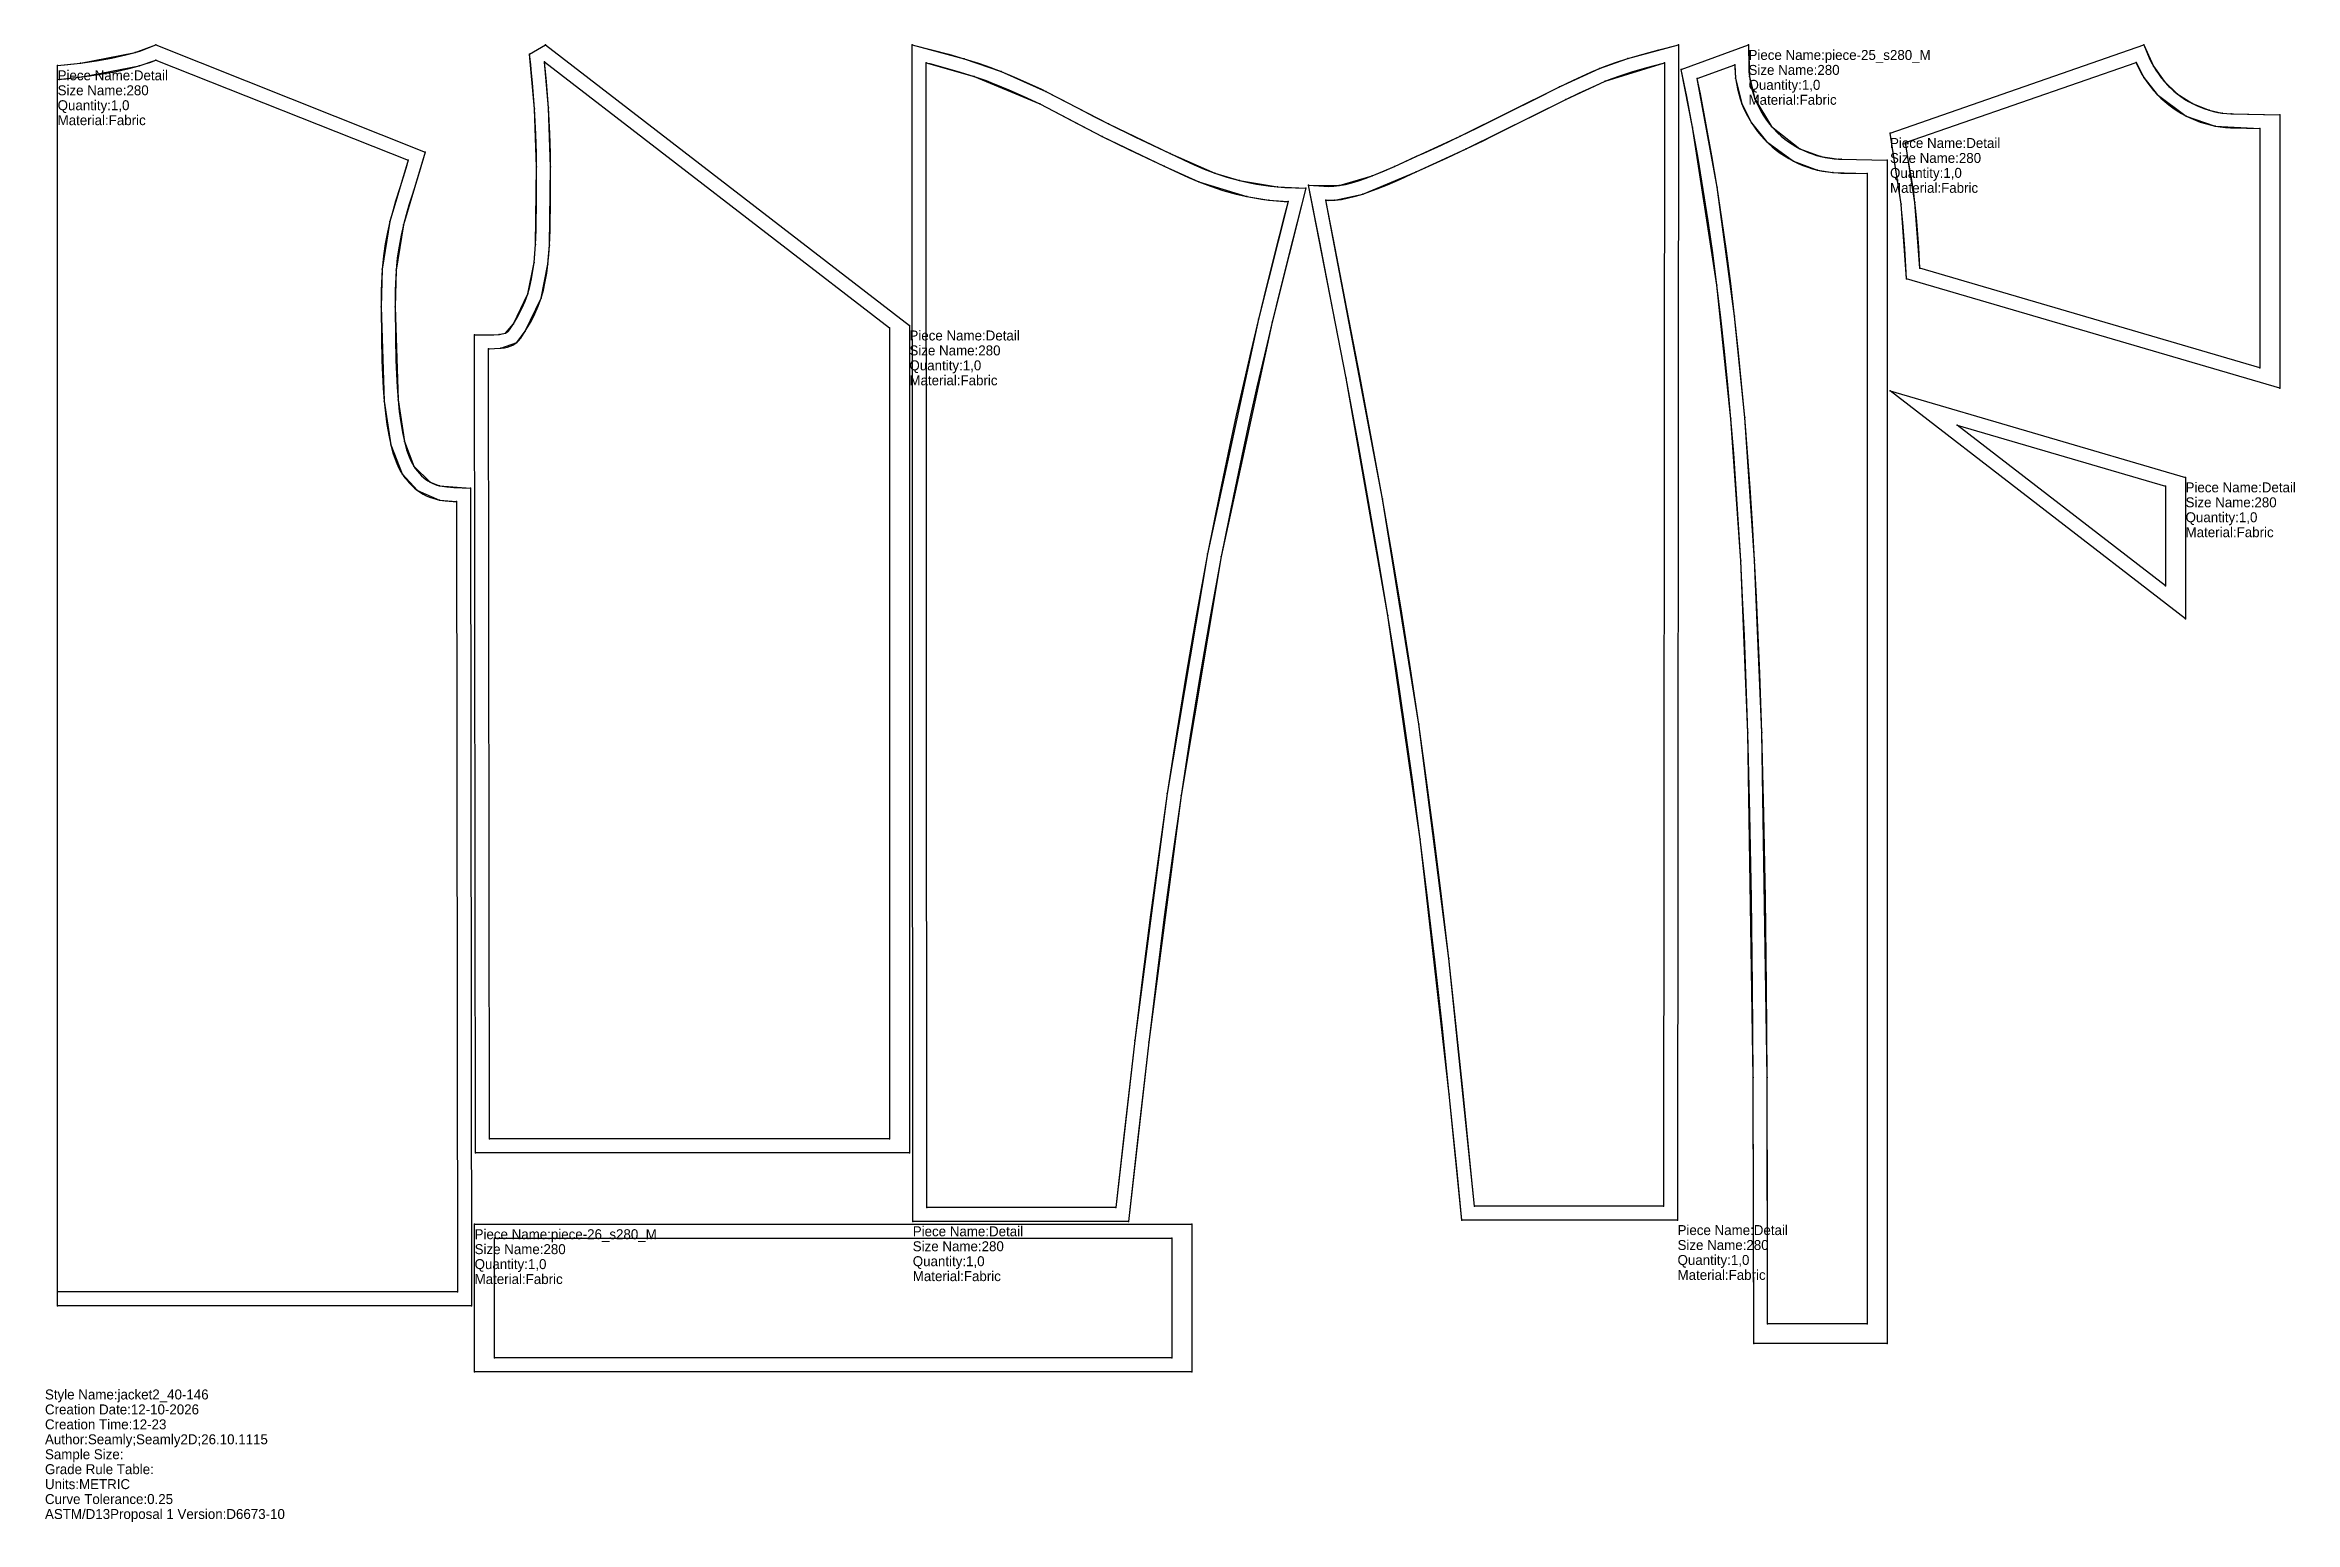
# Model space of a CAD drawing. Extents: x 0 to 1129, y -69 to 672.
import ezdxf

# ---------------------------------------------------------------- set-up
doc = ezdxf.new("R2010")
doc.units = 0
for name, color, linetype in [('1', 7, 'CONTINUOUS'), ('14', 7, 'CONTINUOUS'), ('2', 7, 'CONTINUOUS'), ('3', 7, 'CONTINUOUS'), ('84', 7, 'CONTINUOUS'), ('87', 7, 'CONTINUOUS')]:
    doc.layers.add(name, color=color, linetype=linetype)

# ---------------------------------------------------------------- blocks, each defined once
blk = doc.blocks.new('piece-25_s280_M')
at = {"layer": '1'}
blk.add_lwpolyline([(855.02, 672.31), (855.46, 656.49), (858.27, 645.3), (866.56, 631.47), (880.8, 620.25), (891.32, 616.35), (900.32, 615.08), (901.46, 615.05), (924.61, 614.59), (924.61, 20.52), (857.61, 20.52), (857.33, 154.04), (854.7, 327.1), (851.11, 413.37), (846.15, 484.68), (839.14, 551.78), (826.96, 631.03), (821.27, 659.95)], close=True, dxfattribs=at)
at = {"layer": '14'}
blk.add_lwpolyline([(848.11, 662.32), (848.51, 655.62), (851.74, 642.78), (856.5, 633.32), (864, 623.94), (877.6, 614.02), (889.69, 609.54), (897.37, 608.27), (914.61, 607.79), (914.61, 30.52), (864.61, 30.52), (864.33, 154.07), (861.7, 327.3), (858.1, 413.76), (853.13, 485.28), (848.06, 536.14), (839.24, 600.95), (829.32, 655.44)], close=True, dxfattribs=at)
at = {"layer": '2'}
for p in [(855.02, 672.31), (821.27, 659.95), (829.32, 655.44), (848.11, 662.32), (924.61, 614.59), (914.61, 607.79), (864.61, 30.52), (914.61, 30.52), (857.61, 20.52), (924.61, 20.52)]:
    blk.add_point(p, dxfattribs=at)
at = {"layer": '3'}
for p in [(848.51, 655.62), (855.46, 656.49), (858.27, 645.3), (851.74, 642.78), (856.5, 633.32), (826.96, 631.03), (864, 623.94), (866.56, 631.47), (877.6, 614.02), (880.8, 620.25), (891.32, 616.35), (900.32, 615.08), (901.46, 615.05), (839.24, 600.95), (889.69, 609.54), (897.37, 608.27), (839.14, 551.78), (848.06, 536.14), (846.15, 484.68), (853.13, 485.28), (851.11, 413.37), (858.1, 413.76), (854.7, 327.1), (861.7, 327.3), (857.33, 154.04), (864.33, 154.07)]:
    blk.add_point(p, dxfattribs=at)
at = {"layer": '84'}
blk.add_lwpolyline([(855.02, 672.31), (855.11, 661.17), (855.23, 658.81), (855.46, 656.49), (855.81, 654.19), (856.26, 651.92), (856.82, 649.68), (857.49, 647.47), (858.27, 645.3), (859.15, 643.17), (860.14, 641.08), (861.23, 639.05), (862.41, 637.06), (863.7, 635.13), (865.08, 633.27), (866.56, 631.47), (868.15, 629.71), (868.95, 628.89), (869.75, 628.11), (871.46, 626.56), (873.21, 625.12), (875.02, 623.76), (876.9, 622.5), (878.82, 621.33), (880.8, 620.25), (882.82, 619.28), (884.89, 618.39), (887, 617.61), (889.15, 616.93), (891.32, 616.35), (893.53, 615.88), (895.76, 615.51), (898.02, 615.24), (900.32, 615.08), (901.46, 615.05), (924.61, 614.59), (924.61, 20.52), (857.61, 20.52), (857.57, 81.8), (857.33, 154.04), (857.01, 199.93), (856.49, 244), (855.74, 286.35), (854.7, 327.1), (853.71, 356.61), (852.94, 375.87), (852.08, 394.78), (851.11, 413.37), (850.05, 431.64), (848.87, 449.6), (847.57, 467.28), (846.15, 484.68), (844.6, 501.81), (842.92, 518.7), (841.1, 535.35), (839.14, 551.78), (837.03, 567.99), (834.76, 584.01), (832.33, 599.85), (829.73, 615.52), (826.96, 631.03), (824.01, 646.41), (821.27, 659.95)], close=True, dxfattribs=at)
at = {"layer": '87'}
blk.add_lwpolyline([(848.11, 662.32), (848.12, 660.97), (848.25, 658.29), (848.51, 655.62), (848.91, 652.99), (849.43, 650.38), (850.08, 647.81), (850.85, 645.27), (851.74, 642.78), (852.75, 640.33), (853.88, 637.94), (855.13, 635.6), (856.5, 633.32), (857.97, 631.11), (859.56, 628.96), (861.25, 626.89), (863.06, 624.9), (864, 623.94), (864.94, 623.02), (866.88, 621.26), (868.89, 619.6), (870.97, 618.05), (873.12, 616.6), (875.33, 615.26), (877.6, 614.02), (879.93, 612.9), (882.3, 611.89), (884.72, 610.99), (887.18, 610.21), (889.69, 609.54), (892.22, 609), (894.78, 608.57), (897.37, 608.27), (899.98, 608.09), (901.3, 608.05), (914.61, 607.79), (914.61, 30.52), (864.61, 30.52), (864.57, 81.81), (864.33, 154.07), (864.01, 200), (863.49, 244.1), (862.73, 286.5), (861.7, 327.3), (860.7, 356.87), (859.94, 376.17), (859.07, 395.13), (858.1, 413.76), (857.03, 432.07), (855.85, 450.09), (854.55, 467.82), (853.13, 485.28), (851.57, 502.48), (849.88, 519.43), (848.06, 536.14), (846.08, 552.64), (843.96, 568.93), (841.68, 585.03), (839.24, 600.95), (836.63, 616.71), (833.84, 632.31), (830.88, 647.77), (829.32, 655.44)], close=True, dxfattribs=at)
at = {"layer": '1'}
for s, p in [('Piece Name:piece-25_s280_M', (855.02, 664.81)), ('Size Name:280', (855.02, 657.31)), ('Quantity:1,0', (855.02, 649.81)), ('Material:Fabric', (855.02, 642.31))]:
    blk.add_text(s, height=5, dxfattribs=at).set_placement(p)
blk = doc.blocks.new('piece-26_s280_M')
at = {"layer": '1'}
blk.add_lwpolyline([(215.64, 80.43), (575.62, 80.43), (575.62, 6.43), (215.64, 6.43)], close=True, dxfattribs=at)
at = {"layer": '14'}
blk.add_lwpolyline([(225.63, 73.43), (565.62, 73.43), (565.62, 13.43), (225.63, 13.43)], close=True, dxfattribs=at)
at = {"layer": '2'}
for p in [(215.64, 80.43), (575.62, 80.43), (225.63, 73.43), (565.62, 73.43), (225.63, 13.43), (565.62, 13.43), (215.64, 6.43), (575.62, 6.43)]:
    blk.add_point(p, dxfattribs=at)
at = {"layer": '84'}
blk.add_lwpolyline([(215.64, 80.43), (575.62, 80.43), (575.62, 6.43), (215.64, 6.43)], close=True, dxfattribs=at)
at = {"layer": '87'}
blk.add_lwpolyline([(225.63, 73.43), (565.62, 73.43), (565.62, 13.43), (225.63, 13.43)], close=True, dxfattribs=at)
at = {"layer": '1'}
for s, p in [('Size Name:280', (215.64, 65.43)), ('Piece Name:piece-26_s280_M', (215.64, 72.93)), ('Quantity:1,0', (215.64, 57.93)), ('Material:Fabric', (215.64, 50.43))]:
    blk.add_text(s, height=5, dxfattribs=at).set_placement(p)
blk = doc.blocks.new('piece_Detail_s280_M')
at = {"layer": '1'}
blk.add_lwpolyline([(6.35, 662.08), (17.85, 663.23), (45.29, 668.58), (55.64, 672.31), (190.8, 618.6), (184.91, 599), (179.94, 582.1), (176.23, 559.32), (175.78, 540.83), (177.22, 494.22), (180.37, 473.22), (185.11, 460.85), (193.29, 452.91), (197.95, 451.12), (213.62, 449.95), (214.12, 39.54), (6.35, 39.54)], close=True, dxfattribs=at)
at = {"layer": '14'}
blk.add_lwpolyline([(6.35, 655.06), (18.72, 656.29), (47.22, 661.85), (55.65, 664.77), (182.33, 614.44), (173.15, 583.79), (169.24, 559.85), (168.78, 540.83), (170.25, 493.61), (173.57, 471.55), (179.21, 457.09), (186.96, 448.7), (198.05, 443.94), (206.63, 443.16), (207.11, 46.54), (6.35, 46.54)], close=True, dxfattribs=at)
at = {"layer": '2'}
for p in [(55.64, 672.31), (6.35, 662.08), (6.35, 655.06), (55.65, 664.77), (182.33, 614.44), (190.8, 618.6), (206.63, 443.16), (213.62, 449.95), (6.35, 46.54), (207.11, 46.54), (6.35, 39.54), (214.12, 39.54)]:
    blk.add_point(p, dxfattribs=at)
at = {"layer": '3'}
for p in [(45.29, 668.58), (17.85, 663.23), (18.72, 656.29), (47.22, 661.85), (184.91, 599), (173.15, 583.79), (179.94, 582.1), (169.24, 559.85), (176.23, 559.32), (168.78, 540.83), (175.78, 540.83), (170.25, 493.61), (177.22, 494.22), (173.57, 471.55), (180.37, 473.22), (179.21, 457.09), (185.11, 460.85), (193.29, 452.91), (186.96, 448.7), (197.95, 451.12), (198.05, 443.94)]:
    blk.add_point(p, dxfattribs=at)
at = {"layer": '84'}
blk.add_lwpolyline([(6.35, 662.08), (9.78, 662.35), (17.85, 663.23), (25.81, 664.37), (33.46, 665.74), (40.54, 667.31), (45.29, 668.58), (48.13, 669.44), (50.67, 670.33), (55.64, 672.31), (190.8, 618.6), (187.85, 608.27), (184.91, 599), (182.68, 591.91), (181.27, 587.1), (179.94, 582.1), (178.74, 576.89), (177.7, 571.39), (176.85, 565.55), (176.23, 559.32), (175.87, 552.59), (175.82, 549.04), (175.78, 540.83), (175.86, 525.13), (176.11, 514.11), (176.38, 507.15), (176.75, 500.5), (177.22, 494.22), (177.82, 488.32), (178.54, 482.84), (179.39, 477.79), (180.37, 473.22), (181.49, 469.15), (182.74, 465.6), (183.75, 463.33), (184.42, 462.03), (185.11, 460.85), (185.84, 459.8), (186.17, 459.36), (186.74, 458.66), (187.92, 457.31), (189.04, 456.15), (190.12, 455.15), (191.19, 454.28), (192.24, 453.54), (193.29, 452.91), (194.37, 452.36), (195.48, 451.88), (196.68, 451.47), (197.95, 451.12), (199.31, 450.83), (201.63, 450.47), (205.27, 450.2), (213.62, 449.95), (214.12, 39.54), (6.35, 39.54)], close=True, dxfattribs=at)
at = {"layer": '87'}
blk.add_lwpolyline([(6.35, 655.06), (10.44, 655.38), (18.72, 656.29), (26.93, 657.46), (34.83, 658.88), (42.2, 660.5), (47.22, 661.85), (50.3, 662.79), (53.12, 663.77), (55.65, 664.77), (182.33, 614.44), (181.15, 610.29), (178.24, 601.11), (175.99, 593.95), (174.53, 588.98), (173.15, 583.79), (171.89, 578.33), (170.79, 572.55), (169.9, 566.41), (169.24, 559.85), (168.87, 552.83), (168.82, 549.11), (168.78, 540.83), (168.86, 525.03), (169.11, 513.9), (169.39, 506.82), (169.76, 500.05), (170.25, 493.61), (170.86, 487.52), (171.61, 481.8), (172.51, 476.47), (173.57, 471.55), (174.81, 467.06), (176.23, 463.02), (177.43, 460.3), (178.29, 458.64), (179.21, 457.09), (180.17, 455.68), (180.68, 455.02), (181.38, 454.16), (182.76, 452.58), (184.14, 451.14), (185.54, 449.85), (186.96, 448.7), (188.4, 447.68), (189.88, 446.79), (191.4, 446.01), (192.97, 445.35), (194.6, 444.78), (196.29, 444.31), (198.05, 443.94), (200.84, 443.51), (204.9, 443.21), (206.63, 443.16), (207.11, 46.54), (6.35, 46.54)], close=True, dxfattribs=at)
at = {"layer": '1'}
for s, p in [('Piece Name:Detail', (6.35, 654.58)), ('Size Name:280', (6.35, 647.08)), ('Quantity:1,0', (6.35, 639.58)), ('Material:Fabric', (6.35, 632.08))]:
    blk.add_text(s, height=5, dxfattribs=at).set_placement(p)
blk = doc.blocks.new('piece_Detail_s280-28_M')
at = {"layer": '1'}
blk.add_lwpolyline([(926.04, 628.12), (1053.4, 672.31), (1058.24, 661.68), (1063.57, 654.1), (1070.22, 647.75), (1077.81, 642.89), (1086.16, 639.57), (1092.78, 638.14), (1097.33, 637.72), (1121.62, 637.23), (1121.62, 500.07), (934.31, 554.95), (931.56, 592.46)], close=True, dxfattribs=at)
at = {"layer": '14'}
blk.add_lwpolyline([(933.85, 623.42), (1049.52, 663.55), (1053.51, 655.96), (1060.07, 647.54), (1074.62, 636.66), (1089.23, 631.63), (1111.62, 630.43), (1111.62, 510.3), (941.02, 560.28), (938.52, 593.24)], close=True, dxfattribs=at)
at = {"layer": '2'}
for p in [(1053.4, 672.31), (1049.52, 663.55), (1121.62, 637.23), (926.04, 628.12), (933.85, 623.42), (1111.62, 630.43), (934.31, 554.95), (941.02, 560.28), (1111.62, 510.3), (1121.62, 500.07)]:
    blk.add_point(p, dxfattribs=at)
at = {"layer": '3'}
for p in [(1053.51, 655.96), (1058.24, 661.68), (1060.07, 647.54), (1063.57, 654.1), (1070.22, 647.75), (1074.62, 636.66), (1077.81, 642.89), (1086.16, 639.57), (1092.78, 638.14), (1097.33, 637.72), (1089.23, 631.63), (931.56, 592.46), (938.52, 593.24)]:
    blk.add_point(p, dxfattribs=at)
at = {"layer": '84'}
blk.add_lwpolyline([(926.04, 628.12), (1053.4, 672.31), (1056.15, 665.83), (1057.16, 663.72), (1058.24, 661.68), (1059.43, 659.7), (1060.71, 657.77), (1062.1, 655.9), (1063.57, 654.1), (1065.16, 652.34), (1065.97, 651.53), (1066.76, 650.74), (1068.47, 649.19), (1070.22, 647.75), (1072.04, 646.4), (1073.91, 645.13), (1075.84, 643.96), (1077.81, 642.89), (1079.84, 641.91), (1081.91, 641.03), (1084.01, 640.25), (1086.16, 639.57), (1088.34, 638.99), (1090.54, 638.51), (1092.78, 638.14), (1095.03, 637.88), (1097.33, 637.72), (1098.48, 637.69), (1121.62, 637.23), (1121.62, 500.07), (934.31, 554.95), (933.47, 570.13), (932.45, 583.14), (931.81, 589.94), (931.56, 592.46), (931.01, 596.91), (930.03, 603.27), (928.25, 613.8)], close=True, dxfattribs=at)
at = {"layer": '87'}
blk.add_lwpolyline([(933.85, 623.42), (1049.52, 663.55), (1049.77, 662.97), (1050.9, 660.57), (1052.15, 658.23), (1053.51, 655.96), (1054.99, 653.74), (1056.57, 651.6), (1058.27, 649.53), (1060.07, 647.54), (1061.02, 646.58), (1061.95, 645.65), (1063.89, 643.9), (1065.9, 642.24), (1067.99, 640.69), (1070.13, 639.24), (1072.35, 637.89), (1074.62, 636.66), (1076.94, 635.54), (1079.31, 634.52), (1081.74, 633.63), (1084.2, 632.85), (1086.7, 632.18), (1089.23, 631.63), (1091.8, 631.21), (1094.39, 630.91), (1097, 630.73), (1098.31, 630.69), (1111.62, 630.43), (1111.62, 510.3), (941.02, 560.28), (940.46, 570.6), (939.43, 583.74), (938.78, 590.62), (938.52, 593.24), (937.95, 597.87), (936.94, 604.39), (935.16, 614.91)], close=True, dxfattribs=at)
at = {"layer": '1'}
for s, p in [('Piece Name:Detail', (926.04, 620.62)), ('Size Name:280', (926.04, 613.12)), ('Quantity:1,0', (926.04, 605.62)), ('Material:Fabric', (926.04, 598.12))]:
    blk.add_text(s, height=5, dxfattribs=at).set_placement(p)
blk = doc.blocks.new('piece_Detail_s280-29_M')
at = {"layer": '1'}
blk.add_lwpolyline([(1074.38, 455.28), (1074.38, 384.37), (926.04, 498.74)], close=True, dxfattribs=at)
at = {"layer": '14'}
blk.add_lwpolyline([(1064.38, 450.92), (1064.38, 400.92), (959.79, 481.56)], close=True, dxfattribs=at)
at = {"layer": '2'}
for p in [(926.04, 498.74), (959.79, 481.56), (1074.38, 455.28), (1064.38, 450.92), (1064.38, 400.92), (1074.38, 384.37)]:
    blk.add_point(p, dxfattribs=at)
at = {"layer": '84'}
blk.add_lwpolyline([(1074.38, 455.28), (1074.38, 384.37), (926.04, 498.74)], close=True, dxfattribs=at)
at = {"layer": '87'}
blk.add_lwpolyline([(1064.38, 450.92), (1064.38, 400.92), (959.79, 481.56)], close=True, dxfattribs=at)
at = {"layer": '1'}
for s, p in [('Piece Name:Detail', (1074.38, 447.78)), ('Size Name:280', (1074.38, 440.28)), ('Quantity:1,0', (1074.38, 432.78)), ('Material:Fabric', (1074.38, 425.28))]:
    blk.add_text(s, height=5, dxfattribs=at).set_placement(p)
blk = doc.blocks.new('piece_Detail_s280-30_M')
at = {"layer": '1'}
blk.add_lwpolyline([(433.88, 531.52), (433.88, 116.26), (216.13, 116.26), (215.64, 526.88), (228.04, 527.09), (231.12, 527.72), (235.13, 532.38), (242.29, 547.38), (245.51, 563.16), (246.25, 572.16), (246.74, 611.16), (245.74, 640.23), (243.2, 667.7), (251.3, 672.31)], close=True, dxfattribs=at)
at = {"layer": '14'}
blk.add_lwpolyline([(423.88, 530.39), (423.88, 123.26), (223.12, 123.26), (222.64, 519.88), (228.76, 520.12), (236.78, 522.98), (241.09, 528.71), (248.96, 545.25), (252.46, 562.35), (253.24, 571.78), (253.74, 611.18), (252.72, 640.7), (250.71, 663.92)], close=True, dxfattribs=at)
at = {"layer": '2'}
for p in [(243.2, 667.7), (251.3, 672.31), (250.71, 663.92), (433.88, 531.52), (215.64, 526.88), (222.64, 519.88), (423.88, 530.39), (216.13, 116.26), (223.12, 123.26), (423.88, 123.26), (433.88, 116.26)]:
    blk.add_point(p, dxfattribs=at)
at = {"layer": '3'}
for p in [(245.74, 640.23), (252.72, 640.7), (246.74, 611.16), (253.74, 611.18), (246.25, 572.16), (253.24, 571.78), (245.51, 563.16), (252.46, 562.35), (242.29, 547.38), (248.96, 545.25), (235.13, 532.38), (228.04, 527.09), (228.76, 520.12), (231.12, 527.72), (236.78, 522.98), (241.09, 528.71)]:
    blk.add_point(p, dxfattribs=at)
at = {"layer": '84'}
blk.add_lwpolyline([(433.88, 531.52), (433.88, 116.26), (216.13, 116.26), (215.64, 526.88), (223.09, 526.88), (225.35, 526.9), (228.04, 527.09), (229.36, 527.27), (230.38, 527.49), (231.12, 527.72), (231.62, 527.93), (231.98, 528.13), (232.28, 528.36), (232.57, 528.63), (233.2, 529.38), (235.13, 532.38), (236.83, 535.28), (237.82, 536.97), (239.55, 540.37), (241.03, 543.82), (242.29, 547.38), (243.35, 551.08), (244.23, 554.93), (244.94, 558.95), (245.51, 563.16), (245.94, 567.56), (246.25, 572.16), (246.55, 579.45), (246.71, 595.57), (246.73, 607.71), (246.74, 611.16), (246.68, 617.83), (246.42, 627.53), (245.74, 640.23), (244.72, 653.24), (244.08, 660.04), (243.82, 662.56), (243.2, 667.7), (251.3, 672.31)], close=True, dxfattribs=at)
at = {"layer": '87'}
blk.add_lwpolyline([(423.88, 530.39), (423.88, 123.26), (223.12, 123.26), (222.64, 519.88), (223.12, 519.88), (225.63, 519.9), (228.76, 520.12), (230.56, 520.37), (232.14, 520.71), (233.53, 521.13), (234.74, 521.65), (235.82, 522.27), (236.78, 522.98), (237.65, 523.8), (238.84, 525.2), (241.09, 528.71), (242.87, 531.74), (243.96, 533.6), (245.9, 537.4), (247.55, 541.27), (248.96, 545.25), (250.13, 549.33), (251.09, 553.54), (251.86, 557.87), (252.46, 562.35), (252.91, 566.98), (253.24, 571.78), (253.54, 579.27), (253.71, 595.53), (253.73, 607.69), (253.74, 611.18), (253.68, 617.96), (253.41, 627.81), (252.72, 640.7), (251.69, 653.84), (251.04, 660.72), (250.78, 663.34), (250.71, 663.92)], close=True, dxfattribs=at)
at = {"layer": '1'}
for s, p in [('Size Name:280', (433.88, 516.52)), ('Piece Name:Detail', (433.88, 524.02)), ('Quantity:1,0', (433.88, 509.02)), ('Material:Fabric', (433.88, 501.52))]:
    blk.add_text(s, height=5, dxfattribs=at).set_placement(p)
blk = doc.blocks.new('piece_Detail_s280-31_M')
at = {"layer": '1'}
blk.add_lwpolyline([(435.55, 81.89), (435.24, 672.31), (461.41, 665.45), (479.94, 659.03), (502.42, 649), (533.74, 632.67), (564.68, 617.9), (587.24, 607.99), (599.62, 604.27), (618.69, 601.07), (632.86, 600.45), (615.87, 533.12), (590.42, 415.53), (570.22, 295.57), (554, 171.77), (543.75, 81.89)], close=True, dxfattribs=at)
at = {"layer": '14'}
blk.add_lwpolyline([(442.55, 88.89), (442.25, 663.42), (466.36, 656.55), (499.29, 642.74), (530.6, 626.41), (561.7, 611.56), (579.16, 603.55), (603.22, 596.28), (614.3, 594.48), (623.89, 593.77), (609.06, 534.76), (583.55, 416.85), (563.29, 296.59), (547.04, 172.6), (537.49, 88.89)], close=True, dxfattribs=at)
at = {"layer": '2'}
for p in [(435.24, 672.31), (442.25, 663.42), (632.86, 600.45), (623.89, 593.77), (435.55, 81.89), (442.55, 88.89), (537.49, 88.89), (543.75, 81.89)]:
    blk.add_point(p, dxfattribs=at)
at = {"layer": '3'}
for p in [(461.41, 665.45), (466.36, 656.55), (479.94, 659.03), (502.42, 649), (499.29, 642.74), (533.74, 632.67), (530.6, 626.41), (561.7, 611.56), (564.68, 617.9), (579.16, 603.55), (587.24, 607.99), (599.62, 604.27), (618.69, 601.07), (603.22, 596.28), (614.3, 594.48), (609.06, 534.76), (615.87, 533.12), (583.55, 416.85), (590.42, 415.53), (563.29, 296.59), (570.22, 295.57), (547.04, 172.6), (554, 171.77)]:
    blk.add_point(p, dxfattribs=at)
at = {"layer": '84'}
blk.add_lwpolyline([(435.55, 81.89), (435.24, 672.31), (445.86, 669.75), (453.7, 667.68), (461.41, 665.45), (468.55, 663.2), (474.73, 661.06), (477.3, 660.09), (479.94, 659.03), (486.61, 656.2), (493.79, 653.04), (500.11, 650.14), (502.42, 649), (509.56, 645.37), (521.73, 638.9), (526.45, 636.42), (533.74, 632.67), (547.06, 626.14), (564.68, 617.9), (574.68, 613.18), (576.87, 612.15), (581.77, 610.05), (587.24, 607.99), (593.21, 606.04), (599.62, 604.27), (604.66, 603.13), (608.08, 602.47), (611.57, 601.9), (615.11, 601.43), (618.69, 601.07), (622.31, 600.83), (632.86, 600.45), (628.41, 583.37), (624.06, 566.36), (619.88, 549.61), (615.87, 533.12), (612.01, 516.86), (608.31, 500.82), (604.76, 484.97), (601.35, 469.3), (596.47, 446.06), (590.42, 415.53), (584.82, 385.38), (579.62, 355.43), (574.77, 325.55), (570.22, 295.57), (565.91, 265.36), (561.81, 234.75), (557.85, 203.61), (554, 171.77), (548.29, 122.52), (543.75, 81.89)], close=True, dxfattribs=at)
at = {"layer": '87'}
blk.add_lwpolyline([(442.55, 88.89), (442.25, 663.42), (444.15, 662.96), (451.83, 660.93), (459.38, 658.75), (466.36, 656.55), (472.34, 654.48), (474.74, 653.56), (477.28, 652.55), (483.84, 649.77), (490.92, 646.65), (497.11, 643.81), (499.29, 642.74), (506.33, 639.16), (518.46, 632.71), (523.22, 630.21), (530.6, 626.41), (544.03, 619.83), (561.7, 611.56), (571.69, 606.85), (573.99, 605.76), (579.16, 603.55), (584.91, 601.38), (591.2, 599.33), (597.92, 597.48), (603.22, 596.28), (606.85, 595.58), (610.54, 594.97), (614.3, 594.48), (618.1, 594.1), (621.95, 593.84), (623.89, 593.77), (621.63, 585.12), (617.27, 568.07), (613.08, 551.29), (609.06, 534.76), (605.19, 518.46), (601.49, 502.37), (597.93, 486.48), (594.51, 470.76), (589.61, 447.46), (583.55, 416.85), (577.93, 386.61), (572.72, 356.59), (567.85, 326.63), (563.29, 296.59), (558.98, 266.32), (554.87, 235.66), (550.91, 204.47), (547.04, 172.6), (541.33, 123.31), (537.49, 88.89)], close=True, dxfattribs=at)
at = {"layer": '1'}
for s, p in [('Piece Name:Detail', (435.55, 74.39)), ('Size Name:280', (435.55, 66.89)), ('Quantity:1,0', (435.55, 59.39)), ('Material:Fabric', (435.55, 51.89))]:
    blk.add_text(s, height=5, dxfattribs=at).set_placement(p)
blk = doc.blocks.new('piece_Detail_s280-32_M')
at = {"layer": '1'}
blk.add_lwpolyline([(819.4, 82.51), (711.12, 82.51), (704.84, 145.66), (690.29, 273.72), (674.07, 385.98), (653, 505.03), (634.21, 601.88), (649.63, 601.76), (666.1, 606.6), (677.39, 611.37), (710.3, 626.47), (760.21, 651.3), (780.29, 660.58), (794.5, 665.47), (819.82, 672.31)], close=True, dxfattribs=at)
at = {"layer": '14'}
blk.add_lwpolyline([(812.41, 89.51), (717.47, 89.51), (704.54, 213.87), (689.51, 331.42), (671.23, 444.47), (642.82, 594.39), (647.42, 594.42), (661.4, 597.51), (688.16, 608.69), (713.32, 620.16), (763.32, 645.03), (783.05, 654.15), (812.82, 663.32)], close=True, dxfattribs=at)
at = {"layer": '2'}
for p in [(819.82, 672.31), (812.82, 663.32), (634.21, 601.88), (642.82, 594.39), (711.12, 82.51), (717.47, 89.51), (812.41, 89.51), (819.4, 82.51)]:
    blk.add_point(p, dxfattribs=at)
at = {"layer": '3'}
for p in [(780.29, 660.58), (794.5, 665.47), (760.21, 651.3), (763.32, 645.03), (783.05, 654.15), (710.3, 626.47), (677.39, 611.37), (713.32, 620.16), (649.63, 601.76), (666.1, 606.6), (688.16, 608.69), (647.42, 594.42), (661.4, 597.51), (653, 505.03), (671.23, 444.47), (674.07, 385.98), (689.51, 331.42), (690.29, 273.72), (704.54, 213.87), (704.84, 145.66)]:
    blk.add_point(p, dxfattribs=at)
at = {"layer": '84'}
blk.add_lwpolyline([(819.4, 82.51), (711.12, 82.51), (708.58, 108.53), (704.84, 145.66), (701.19, 180.39), (697.58, 213.08), (693.97, 244.07), (690.29, 273.72), (686.52, 302.39), (682.59, 330.41), (678.45, 358.16), (674.07, 385.98), (669.37, 414.22), (664.33, 443.24), (658.89, 473.4), (653, 505.03), (646.61, 538.5), (639.66, 574.16), (634.21, 601.88), (644.35, 601.31), (646.85, 601.41), (649.63, 601.76), (652.68, 602.35), (655.92, 603.17), (659.28, 604.18), (662.69, 605.33), (666.1, 606.6), (671.15, 608.63), (677.39, 611.37), (685.24, 615.05), (688.38, 616.47), (692.11, 618.06), (700.89, 622.04), (710.3, 626.47), (719.02, 630.72), (722.62, 632.53), (732.66, 637.57), (750.54, 646.38), (756.83, 649.57), (760.21, 651.3), (766.85, 654.51), (775.81, 658.6), (780.29, 660.58), (782.28, 661.41), (787.73, 663.33), (794.5, 665.47), (802.08, 667.68), (809.93, 669.81), (819.82, 672.31)], close=True, dxfattribs=at)
at = {"layer": '87'}
blk.add_lwpolyline([(812.41, 89.51), (717.47, 89.51), (715.54, 109.22), (711.8, 146.38), (708.15, 181.14), (704.54, 213.87), (700.91, 244.91), (697.24, 274.61), (693.45, 303.33), (689.51, 331.42), (685.37, 359.22), (680.97, 387.1), (676.28, 415.39), (671.23, 444.47), (665.78, 474.66), (659.88, 506.33), (653.48, 539.83), (646.54, 575.51), (642.82, 594.39), (644.28, 594.31), (647.42, 594.42), (650.74, 594.84), (654.21, 595.52), (657.78, 596.42), (661.4, 597.51), (665.03, 598.74), (668.63, 600.07), (673.86, 602.18), (680.28, 605), (688.16, 608.69), (691.19, 610.06), (694.92, 611.65), (703.83, 615.68), (713.32, 620.16), (722.13, 624.44), (725.76, 626.27), (735.78, 631.3), (753.67, 640.12), (760.01, 643.34), (763.32, 645.03), (769.83, 648.17), (778.68, 652.22), (783.05, 654.15), (784.8, 654.88), (789.95, 656.69), (796.53, 658.77), (803.98, 660.94), (811.7, 663.04), (812.82, 663.32)], close=True, dxfattribs=at)
at = {"layer": '1'}
for s, p in [('Piece Name:Detail', (819.4, 75.01)), ('Size Name:280', (819.4, 67.51)), ('Quantity:1,0', (819.4, 60.01)), ('Material:Fabric', (819.4, 52.51))]:
    blk.add_text(s, height=5, dxfattribs=at).set_placement(p)

msp = doc.modelspace()

# ---------------------------------------------------------------- block references
at = {"layer": '1'}
for name in ['piece_Detail_s280_M', 'piece_Detail_s280-30_M', 'piece_Detail_s280-31_M', 'piece_Detail_s280-32_M', 'piece-25_s280_M', 'piece_Detail_s280-28_M', 'piece_Detail_s280-29_M', 'piece-26_s280_M']:
    msp.add_blockref(name, (0, 0), dxfattribs=at)

# ---------------------------------------------------------------- texts
for s, p in [('Style Name:jacket2_40-146', (0, -7.5)), ('Creation Date:12-10-2026', (0, -15)), ('Creation Time:12-23', (0, -22.5)), ('Author:Seamly;Seamly2D;26.10.1115', (0, -30)), ('Sample Size:', (0, -37.5)), ('Grade Rule Table:', (0, -45)), ('Curve Tolerance:0.25', (0, -60)), ('Units:METRIC', (0, -52.5)), ('ASTM/D13Proposal 1 Version:D6673-10', (0, -67.5))]:
    msp.add_text(s, height=5, dxfattribs=at).set_placement(p)

doc.saveas('drawing.dxf')
